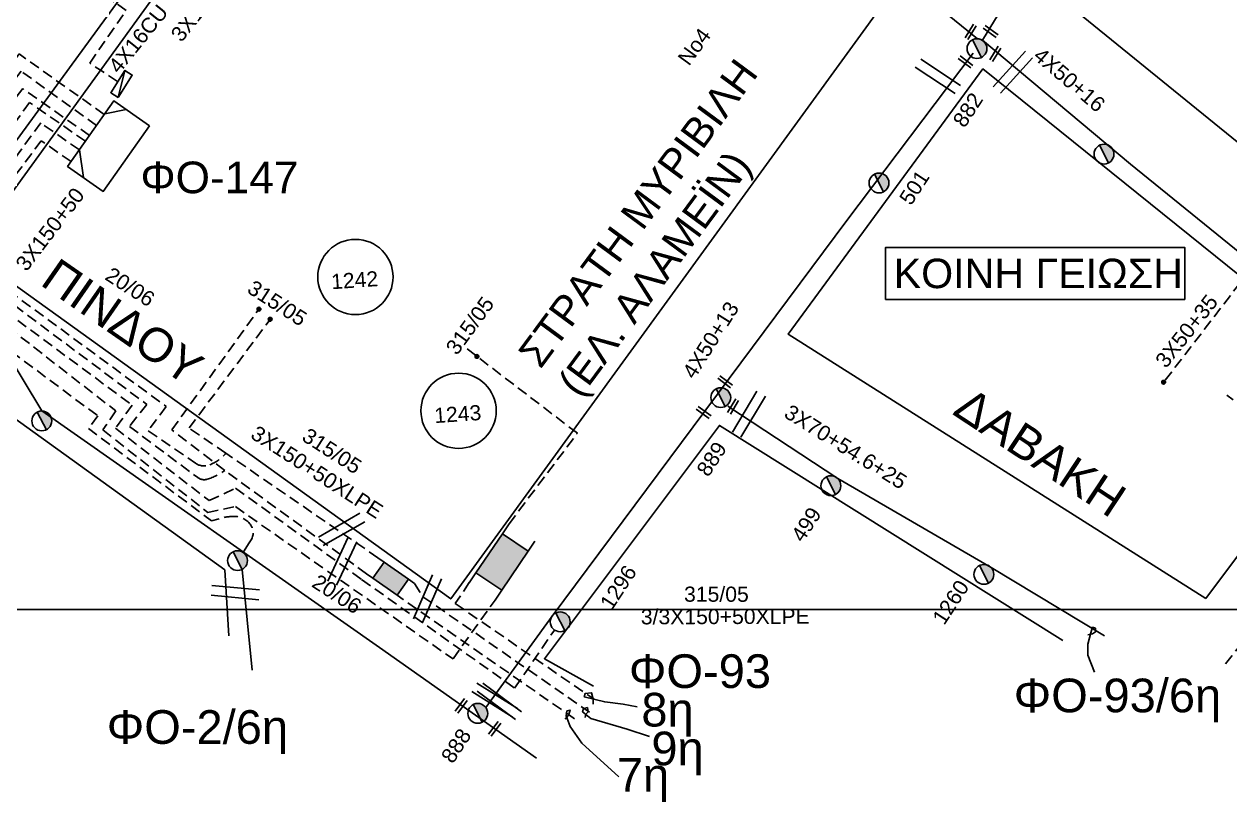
# Model space of a CAD drawing. Header units: millimetres. Extents: x 2999 to 5218, y 1863 to 2903.
# Drawn here: x 4047.4 to 4190.6, y 1864.9 to 1957.3 of the extents above; entities that cross this region are included whole.
import ezdxf

# ---------------------------------------------------------------- set-up
doc = ezdxf.new("R2010")
doc.units = ezdxf.units.MM
doc.header["$LTSCALE"] = 0.5
doc.linetypes.add('DASHED', pattern=[19.05, 12.7, -6.35])
for name, color, linetype in [('Link Box 4 Διευθύνσεων', 7, 'Continuous'), ('Άγνωστα', 7, 'Continuous'), ('Γυμνά εναέρια ΧΤ (3Φ)   4x50AL', 7, 'Continuous'), ('Γυμνά εναέρια ΧΤ και ΦΟΠ (3Φ)   4x50+16AL', 7, 'Continuous'), ('Επιγραφές - Σχήματα', 7, 'Continuous'), ('Μηχανική τομή', 7, 'Continuous'), ('Στύλος ΦΜ', 7, 'Continuous'), ('Στύλος ΦΜ @ 1', 7, 'Continuous'), ('Συνδέσεις', 7, 'Continuous'), ('Τομή', 7, 'Continuous'), ('Υποσταθμοί', 7, 'Continuous'), ('Υπόβαθρο ΔΕΗ', 7, 'Continuous'), ('Υπόγεια καλώδια Παροχών ΧΤ   4x16CU', 7, 'DASHED')]:
    doc.layers.add(name, color=color, linetype=linetype)
doc.styles.add('arial', font='ARIAL.TTF')
doc.styles.get("Standard").update_dxf_attribs({"font": 'ARIAL.TTF'})
doc.linetypes.add('SYN_LINE', pattern='A,0.5,-0.0001,["/\\/\\/\\/",Standard,S=0.1,R=0,X=0,Y=-0.05],-0.25', length=0.7501)

# ---------------------------------------------------------------- blocks, each defined once
blk = doc.blocks.new('ΜΗΧΑΝΙΚΗ ΤΟΜΗ')
at = {"layer": 'Μηχανική τομή', "ltscale": 40}
for p, q in [((-1.89, 0.78), (1.89, 0.78)), ((1.89, 0), (-1.89, 0))]:
    blk.add_line(p, q, dxfattribs=at)
blk = doc.blocks.new('ΤΟΜΗ')
at = {"layer": 'Τομή', "ltscale": 40}
for p, q in [((-5.68, 0), (5.68, 0)), ((5.68, -2.33), (-5.68, -2.33))]:
    blk.add_line(p, q, dxfattribs=at)
blk = doc.blocks.new('ΥΠΑΡΧΩΝ ΤΣΙΜΕΝΤΕΝΙΟΣ ΣΤΥΛΟΣ')
at = {"layer": 'Στύλος ΦΜ'}
blk.add_hatch(color=7, dxfattribs=at).paths.add_polyline_path([(-1.29, -2.28, 0.574793), (2.62, 0, 0.268822), (1.3, 2.27)])
at = {"layer": 'Στύλος ΦΜ', "color": 7}
blk.add_line((-1.29, -2.28), (1.3, 2.27), dxfattribs=at)
blk.add_circle((0, 0), 2.62, dxfattribs=at)
at = {"layer": 'Στύλος ΦΜ', "flags": 4}
for tag, p in [('ΑΡΙΘΜΟΣ', (-4.68, 8.05)), ('ΤΥΠΟΣ', (-4.91, 3.03))]:
    blk.add_attdef(tag, p, '', height=4, dxfattribs=at)
blk = doc.blocks.new('LINK BOX 4 ΑΝΑΧΩΡΗΣΕΩΝ')
at = {"layer": 'Link Box 4 Διευθύνσεων', "ltscale": 40}
blk.add_hatch(color=256, dxfattribs=at).paths.add_polyline_path([(-3.54, 0), (-3.54, -4.67), (3.54, -4.67), (3.54, 0)])
for p, q in [((-3.54, 0), (-5.33, 0)), ((5.33, 0), (3.54, 0)), ((-3.54, -4.67), (-5.33, -4.67)), ((5.33, -4.67), (3.54, -4.67))]:
    blk.add_line(p, q, dxfattribs=at)
blk.add_lwpolyline([(-3.54, -4.67), (-3.54, 0), (3.54, 0), (3.54, -4.67)], close=True, dxfattribs=at)
blk = doc.blocks.new('_ΣΥΝΔΕΣΗ')
at = {"layer": 'Συνδέσεις', "linetype": 'SYN_LINE', "ltscale": 40}
blk.add_hatch(color=256, dxfattribs=at).paths.add_polyline_path([(0.5, -0.01, 1), (-0.5, -0.01, 1)])
at = {"layer": 'Συνδέσεις'}
blk.add_circle((0, -0.01), 0.5, dxfattribs=at)
blk = doc.blocks.new('ΠΡΟΒΛΕΠΟΜΕΝΟΣ ΥΠΟΣΤΑΘΜΟΣ ΣΕ ΚΛΕΙΣΤΟ ΧΩΡΟ')
at = {"layer": 'Υποσταθμοί', "ltscale": 40}
blk.add_line((-9.52, -3.13), (9.52, 3.13), dxfattribs=at)
blk.add_lwpolyline([(-9.52, -3.13), (-9.52, 3.13), (9.52, 3.13), (9.52, -3.13)], close=True, dxfattribs=at)
at = {"layer": 'Υποσταθμοί', "linetype": 'SYN_LINE', "ltscale": 40, "flags": 1}
for tag, p in [('ΜΕΤΑΣΧΗΜΑΤΙΣΜΟΣ', (11.6, 2.32)), ('ΙΣΧΥΣ', (11.57, -0.79)), ('ΑΡΙΘΜΟΣ', (11.71, -3.81))]:
    blk.add_attdef(tag, p, '', height=2, dxfattribs=at)

msp = doc.modelspace()

# ---------------------------------------------------------------- linework, layer by layer
at = {"layer": 'Άγνωστα', "color": 2, "linetype": 'SYN_LINE', "ltscale": 20}
msp.add_lwpolyline([(4094.59, 2007.82), (4060.19, 1962.32), (4037.16, 1930.82)], dxfattribs=at)
at = {"layer": 'Άγνωστα', "color": 27, "ltscale": 40}
for points in [[(4218.13, 1908.77), (4178.8, 1940.7), (4161.2, 1955.42)], [(4108.23, 1870.08), (4089.57, 1883.27), (4049.49, 1911.36), (4038.35, 1929.79)]]:
    msp.add_lwpolyline(points, dxfattribs=at)
at = {"layer": 'Άγνωστα', "color": 27, "linetype": 'DASHED', "ltscale": 0.2}
for points in [[(4056.89, 1946.6), (4046.78, 1953.8), (4030.25, 1931.17), (4030.39, 1929.97, 0.384095), (4035.4, 1925.58, -0.226892), (4036.82, 1924.92), (4041.27, 1921.84), (4056.13, 1910.78), (4055.01, 1909.27), (4069.65, 1898.29), (4070.54, 1898.56, -0.075443), (4072.39, 1898.83, -0.255462), (4074.32, 1897.77, -0.350901), (4074.09, 1895.7), (4073.22, 1894.26)], [(4193.4, 1927.92), (4192.33, 1928.61, 0.718485), (4191.73, 1928.14, -0.149495), (4191.81, 1926.59), (4182.72, 1914.77)]]:
    msp.add_lwpolyline(points, format="xyb", dxfattribs=at)
at = {"layer": 'Άγνωστα', "color": 6, "ltscale": 40}
msp.add_lwpolyline([(4102.21, 1876.11), (4110.1, 1886.99), (4145.11, 1933.99), (4160.08, 1953.88)], dxfattribs=at)
at = {"layer": 'Άγνωστα', "color": 62, "linetype": 'DASHED', "ltscale": 0.2}
for points in [[(4055.96, 1945.28), (4047.01, 1951.75), (4032.16, 1931.67, 0.280197), (4031.98, 1929.77, 0.258442), (4036.38, 1926.7, -0.147343), (4040.62, 1924.93, 0.02977), (4043.99, 1922.48), (4058.29, 1911.36), (4056.72, 1909.11), (4069.2, 1899.3), (4072.47, 1899.99), (4098.32, 1881.89), (4103.31, 1888.89)], [(4053.94, 1942.4), (4049.35, 1945.59), (4040.57, 1933.62, 0.46758), (4041.72, 1928.98, -0.093739), (4043.68, 1927.51, -0.224244), (4044, 1926.48, 0.315145), (4044.74, 1925.03), (4061.95, 1912.15), (4059.89, 1909.52), (4068, 1903.44, 0.240663), (4069.13, 1903.25, 0.081278), (4071.21, 1904.29, 1.934211)]]:
    msp.add_lwpolyline(points, format="xyb", dxfattribs=at)
at = {"layer": 'Άγνωστα', "color": 6, "linetype": 'DASHED', "ltscale": 0.2}
msp.add_lwpolyline([(4055.14, 1944.11), (4047.21, 1949.68), (4033.9, 1932.01), (4033.9, 1931.14, 0.329987), (4036.32, 1927.87, 0.156316), (4039.32, 1927.91), (4046.62, 1922.13), (4060.21, 1912.05), (4058.22, 1909.32), (4069.36, 1900.71), (4072.5, 1902.19), (4087.47, 1891.33), (4105.64, 1878.43), (4110.38, 1885.33)], format="xyb", dxfattribs=at)
at = {"layer": 'Άγνωστα', "color": 2, "linetype": 'DASHED', "ltscale": 0.2}
for points in [[(4054.66, 1943.43), (4048.03, 1948.02), (4037.65, 1933.81), (4037.63, 1931.58)], [(4199.96, 1902.96), (4201.7, 1904.75), (4190.23, 1913.24)]]:
    msp.add_lwpolyline(points, dxfattribs=at)
at = {"layer": 'Άγνωστα', "color": 30, "linetype": 'DASHED', "ltscale": 0.2}
msp.add_lwpolyline([(4052.95, 1941), (4049.42, 1943.48), (4041.71, 1933.19, 0.331452), (4041.71, 1931.96, 0.062639), (4044, 1929.56, 0.028743), (4045.5, 1928.48, -0.39256), (4045.93, 1926.83), (4045.59, 1925.64), (4064.24, 1911.9), (4062.12, 1909.02), (4067.75, 1905.14, 0.252865), (4069.42, 1904.96, 0.115811), (4071.34, 1906.33, -0.652578)], format="xyb", dxfattribs=at)
at = {"layer": 'Άγνωστα', "color": 62, "linetype": 'DASHED', "ltscale": 0.2}
for points in [[(4088.06, 1892.01), (4071.21, 1904.29), (4064.93, 1909.11), (4075.26, 1923.45)], [(4104.97, 1897.94), (4113.09, 1908.72), (4099.99, 1918.74)], [(4204.75, 1893.51), (4201.53, 1895.73), (4189.92, 1881.13)], [(4100.25, 1890.96), (4098.59, 1888.47), (4115.08, 1877.09)]]:
    msp.add_lwpolyline(points, dxfattribs=at)
at = {"layer": 'Άγνωστα', "color": 30, "linetype": 'DASHED', "ltscale": 0.2}
msp.add_lwpolyline([(4089.4, 1893.92), (4071.34, 1906.33), (4066.98, 1909.34), (4076.6, 1922.25)], dxfattribs=at)
at = {"layer": 'Άγνωστα', "color": 133, "linetype": 'SYN_LINE', "ltscale": 20}
msp.add_lwpolyline([(4130.95, 1911.94), (4144.01, 1903.34), (4162.22, 1892.75), (4175.68, 1884.64)], dxfattribs=at)
at = {"layer": 'Άγνωστα', "color": 30, "ltscale": 40}
msp.add_lwpolyline([(4073.27, 1892.54), (4074.47, 1880.57)], dxfattribs=at)
at = {"layer": 'Άγνωστα', "color": 154, "linetype": 'DASHED', "ltscale": 0.2}
msp.add_lwpolyline([(4093.76, 1890.85), (4094.75, 1889.28), (4114.54, 1875.55)], dxfattribs=at)
at = {"layer": 'Άγνωστα', "color": 5, "linetype": 'DASHED', "ltscale": 0.2}
msp.add_lwpolyline([(4112.76, 1874.78), (4092.41, 1888.94)], dxfattribs=at)
at = {"layer": 'Άγνωστα'}
for centre in [(4086.73, 1927.29), (4098.98, 1911.38)]:
    msp.add_circle(centre, 4.47, dxfattribs=at)
at = {"layer": 'Γυμνά εναέρια ΧΤ (3Φ)   4x50AL', "color": 30, "ltscale": 40}
msp.add_lwpolyline([(4160.61, 1955.61), (4096.6, 2007.64)], dxfattribs=at)
at = {"layer": 'Γυμνά εναέρια ΧΤ και ΦΟΠ (3Φ)   4x50+16AL', "color": 30, "ltscale": 40}
msp.add_lwpolyline([(4161.2, 1955.42), (4166.11, 1963.5), (4187.42, 1991.3)], dxfattribs=at)
at = {"layer": 'Επιγραφές - Σχήματα', "ltscale": 20}
for p, q in [((4056.95, 1946.69), (4059.51, 1947.2)), ((4054.45, 1939.1), (4053.94, 1942.41))]:
    msp.add_line(p, q, dxfattribs=at)
at = {"layer": 'Επιγραφές - Σχήματα'}
msp.add_lwpolyline([(3017.22, 2889.47), (5045.69, 2889.47), (5045.69, 1887.75), (3017.22, 1887.75)], close=True, dxfattribs=at)
at = {"layer": 'Επιγραφές - Σχήματα', "ltscale": 20}
msp.add_lwpolyline([(4062.26, 1945.27), (4058.04, 1948.23), (4052.55, 1940.43), (4056.78, 1937.46)], close=True, dxfattribs=at)
at = {"layer": 'Επιγραφές - Σχήματα', "color": 190}
msp.add_lwpolyline([(4149.7, 1924.63), (4185.22, 1924.63), (4185.22, 1930.81), (4149.7, 1930.81)], close=True, dxfattribs=at)
at = {"layer": 'Επιγραφές - Σχήματα', "ltscale": 0.2}
for points in [[(4174.51, 1880.33), (4173.73, 1882.32), (4173.73, 1883.66), (4174.06, 1884.99), (4174.29, 1885.65), (4174.62, 1885.54), (4174.62, 1885.1), (4174.29, 1884.88), (4173.73, 1884.77)], [(4120.18, 1876.2), (4118.51, 1876.5), (4116.35, 1876.79), (4113.9, 1877.38), (4114, 1877.77), (4114.78, 1877.87), (4114.98, 1877.09), (4114.98, 1876.5)], [(4121.65, 1872.67), (4119, 1873.55), (4119, 1873.55), (4114.68, 1874.83), (4113.7, 1875.61), (4113.8, 1876.01), (4114.29, 1876.1), (4114.39, 1875.61), (4114.1, 1875.32), (4114, 1874.93)], [(4118.02, 1867.86), (4113.6, 1871.89), (4112.23, 1873.85), (4111.74, 1875.12), (4111.84, 1875.71), (4112.23, 1875.81), (4112.03, 1875.22), (4111.64, 1874.73)]]:
    msp.add_lwpolyline(points, dxfattribs=at)
at = {"layer": 'Υπόβαθρο ΔΕΗ'}
for points in [[(4150.39, 1961.14), (4098.05, 1889.02), (4040.94, 1930.14), (4040.79, 1930.22), (4095.7, 2006.1), (4150.39, 1961.14)], [(4168.33, 1962.18), (4188.22, 1989.62), (4236.23, 1953.61), (4214.58, 1924.59), (4168.33, 1962.18)], [(4187.75, 1889.06), (4138.11, 1920.5), (4161.26, 1952.02), (4207.17, 1915.01), (4187.75, 1889.06)], [(4006.45, 1884.16), (4033.21, 1919.84), (4071.23, 1892.48), (4071.71, 1884.63)], [(4115, 1878.64), (4109.17, 1881.92), (4129.97, 1909.64), (4170.76, 1884.07)]]:
    msp.add_lwpolyline(points, dxfattribs=at)
at = {"layer": 'Υπόγεια καλώδια Παροχών ΧΤ   4x16CU', "color": 2, "ltscale": 0.2}
msp.add_lwpolyline([(4058.48, 1950.53), (4055.17, 1952.71), (4059.49, 1958.96), (4058.08, 1959.98, -1.324138), (4059.84, 1961.2)], format="xyb", dxfattribs=at)

# ---------------------------------------------------------------- block references
at = {"layer": 'Link Box 4 Διευθύνσεων'}
for p, xscale, yscale, zscale, rotation in [((4105.67, 1892.38), 0.7909839475833049, 0.7909839475833049, 0.7909839475833049, 235.943375297924), ((4091.58, 1892.38), 0.5, 0.5, 0.5, 324.7952284813055)]:
    msp.add_blockref('LINK BOX 4 ΑΝΑΧΩΡΗΣΕΩΝ', p, dxfattribs=dict(at, xscale=xscale, yscale=yscale, zscale=zscale, rotation=rotation))
at = {"layer": 'Μηχανική τομή', "xscale": 0.4999999999999994, "yscale": 0.4999999999999994, "zscale": 0.4999999999999994}
for p, rotation in [((4159.97, 1956.32), 58.8348111286886), ((4162.06, 1956.3), 323.4536695641671), ((4159.08, 1952.69), 323.4536695641671), ((4162.9, 1953.69), 58.8348111286886), ((4130.52, 1914.68), 323.4536695641671), ((4127.97, 1911.03), 323.4536695641671), ((4131.75, 1911.79), 58.8348111286886), ((4099.45, 1876.2), 53.45366956416709), ((4103.43, 1873.48), 53.45366956416709)]:
    msp.add_blockref('ΜΗΧΑΝΙΚΗ ΤΟΜΗ', p, dxfattribs=dict(at, rotation=rotation))
at = {"layer": 'Στύλος ΦΜ @ 1', "ltscale": 40}
ref = msp.add_blockref('ΥΠΑΡΧΩΝ ΤΣΙΜΕΝΤΕΝΙΟΣ ΣΤΥΛΟΣ', (4160.55, 1954.43), dxfattribs=dict(at, xscale=0.4499999999998184, yscale=0.4499999999998184, zscale=0.4499999999998184, rotation=56.80099436645325))
ref.add_attrib('ΤΥΠΟΣ', '882', (4159.07, 1944.9), dxfattribs={"layer": 'Στύλος ΦΜ', "height": 1.8, "rotation": 56.801, "flags": 4})
at = {"layer": 'Στύλος ΦΜ @ 1', "ltscale": 40, "xscale": 0.4499999999998184, "yscale": 0.4499999999998184, "zscale": 0.4499999999998184, "rotation": 56.80099436645325}
for p in [(4175.64, 1941.89), (4049.48, 1910.18), (4072.73, 1893.58)]:
    msp.add_blockref('ΥΠΑΡΧΩΝ ΤΣΙΜΕΝΤΕΝΙΟΣ ΣΤΥΛΟΣ', p, dxfattribs=at)
at = {"layer": 'Στύλος ΦΜ @ 1', "ltscale": 40}
ref = msp.add_blockref('ΥΠΑΡΧΩΝ ΤΣΙΜΕΝΤΕΝΙΟΣ ΣΤΥΛΟΣ', (4148.92, 1938.46), dxfattribs=dict(at, xscale=0.4499999999998184, yscale=0.4499999999998184, zscale=0.4499999999998184, rotation=56.80099436645325))
ref.add_attrib('ΤΥΠΟΣ', '501', (4152.71, 1935.68), dxfattribs={"layer": 'Στύλος ΦΜ', "height": 1.8, "rotation": 56.801, "flags": 4})
ref = msp.add_blockref('ΥΠΑΡΧΩΝ ΤΣΙΜΕΝΤΕΝΙΟΣ ΣΤΥΛΟΣ', (4130.12, 1912.95), dxfattribs=dict(at, xscale=0.4499999999998184, yscale=0.4499999999998184, zscale=0.4499999999998184, rotation=56.80099436645325))
ref.add_attrib('ΤΥΠΟΣ', '889', (4128.64, 1903.41), dxfattribs={"layer": 'Στύλος ΦΜ', "height": 1.8, "rotation": 56.801, "flags": 4})
ref = msp.add_blockref('ΥΠΑΡΧΩΝ ΤΣΙΜΕΝΤΕΝΙΟΣ ΣΤΥΛΟΣ', (4143.2, 1902.48), dxfattribs=dict(at, xscale=0.4499999999998184, yscale=0.4499999999998184, zscale=0.4499999999998184, rotation=56.80099436645325))
ref.add_attrib('ΤΥΠΟΣ', '499', (4139.87, 1895.63), dxfattribs={"layer": 'Στύλος ΦΜ', "height": 1.8, "rotation": 56.801, "flags": 4})
ref = msp.add_blockref('ΥΠΑΡΧΩΝ ΤΣΙΜΕΝΤΕΝΙΟΣ ΣΤΥΛΟΣ', (4161.37, 1891.94), dxfattribs=dict(at, xscale=0.4499999999998184, yscale=0.4499999999998184, zscale=0.4499999999998184, rotation=56.80099436645325))
ref.add_attrib('ΤΥΠΟΣ', '1260', (4156.65, 1885.8), dxfattribs={"layer": 'Στύλος ΦΜ', "height": 1.8, "rotation": 56.801, "flags": 4})
ref = msp.add_blockref('ΥΠΑΡΧΩΝ ΤΣΙΜΕΝΤΕΝΙΟΣ ΣΤΥΛΟΣ', (4111.05, 1886.3), dxfattribs=dict(at, xscale=0.4499999999998184, yscale=0.4499999999998184, zscale=0.4499999999998184, rotation=56.80099436645325))
ref.add_attrib('ΤΥΠΟΣ', '1296', (4117.17, 1887.57), dxfattribs={"layer": 'Στύλος ΦΜ', "height": 1.8, "rotation": 56.801, "flags": 4})
ref = msp.add_blockref('ΥΠΑΡΧΩΝ ΤΣΙΜΕΝΤΕΝΙΟΣ ΣΤΥΛΟΣ', (4101.26, 1875.42), dxfattribs=dict(at, xscale=0.4499999999998184, yscale=0.4499999999998184, zscale=0.4499999999998184, rotation=56.80099436645325))
ref.add_attrib('ΤΥΠΟΣ', '888', (4098.29, 1869.33), dxfattribs={"layer": 'Στύλος ΦΜ', "height": 1.8, "rotation": 56.801, "flags": 4})
at = {"layer": 'Συνδέσεις', "xscale": 0.4500000000002728, "yscale": 0.4500000000002728, "zscale": 0.4500000000002728}
for p in [(4075.27, 1923.46), (4076.6, 1922.26), (4101.16, 1917.85), (4182.72, 1914.78)]:
    msp.add_blockref('_ΣΥΝΔΕΣΗ', p, dxfattribs=at)
at = {"layer": 'Τομή'}
for p, xscale, yscale, zscale, rotation in [((4164.39, 1952.01), 0.4999999999999998, 0.4999999999999998, 0.4999999999999998, 47.83811727129147), ((4155.59, 1950.65), 0.4999999999999996, 0.4999999999999996, 0.4999999999999996, 146.4944025659106), ((4132.96, 1911.28), 0.4999999999999999, 0.4999999999999999, 0.4999999999999999, 59.18132121237839), ((4084.79, 1897.79), 0.4999999999999999, 0.4999999999999999, 0.4999999999999999, 29.79325459289785), ((4084.64, 1893.71), 0.4999999999999998, 0.4999999999999998, 0.4999999999999998, 64.99621942683967), ((4094.75, 1889.28), 0.4999999999999998, 0.4999999999999998, 0.4999999999999998, 66.53098172836725), ((4072.52, 1890.36), 0.4999999999999998, 0.4999999999999998, 0.4999999999999998, 354.5966581567086), ((4103.56, 1877.5), 0.4999999999999998, 0.4999999999999998, 0.4999999999999998, 327.7055149281333), ((4103.46, 1876.37), 0.4999999999999996, 0.4999999999999996, 0.4999999999999996, 143.4371077495627)]:
    msp.add_blockref('ΤΟΜΗ', p, dxfattribs=dict(at, xscale=xscale, yscale=yscale, zscale=zscale, rotation=rotation))
at = {"layer": 'Υποσταθμοί', "xscale": 0.1645192369649039, "yscale": 0.1645192369649039, "zscale": 0.1645192369649039, "rotation": 57.68870514467042}
msp.add_blockref('ΠΡΟΒΛΕΠΟΜΕΝΟΣ ΥΠΟΣΤΑΘΜΟΣ ΣΕ ΚΛΕΙΣΤΟ ΧΩΡΟ', (4058.95, 1950.23), dxfattribs=at)

# ---------------------------------------------------------------- texts
at = {"ltscale": 40, "insert": (4061.19, 1941), "char_height": 3.756, "width": 8.3623, "attachment_point": 1, "style": 'arial'}
msp.add_mtext('ΦO-147', dxfattribs=at)
at = {"layer": 'Άγνωστα', "ltscale": 40, "char_height": 1.8, "width": 17.1868, "attachment_point": 1, "style": 'arial'}
for s, insert, rotation in [('3X150+50', (4064.66, 1956.21), 51.5253), ('Νο4', (4124.89, 1953.33), 53.9392), ('4X50+16', (4168.28, 1954.71), 319.35), ('3X150+50', (4046.23, 1928.93), 52.5887), ('20/06', (4057.83, 1928.58), 327.1226), ('1242', (4083.78, 1927.62), 3.9372), ('315/05', (4074.71, 1927.03), 327.1226), ('315/05', (4097.33, 1918.94), 53.9392), ('3X50+35', (4181.59, 1917.45), 51.6602), ('4X50+13', (4125.45, 1915.99), 57.8069), ('1243', (4096.03, 1911.71), 3.9372), ('3X70+54.6+25', (4138.45, 1912.25), 327.9469), ('3X150+50XLPE', (4075.12, 1909.74), 327.1226), ('315/05', (4081.21, 1909.46), 327.1226), ('20/06', (4082.38, 1892.07), 327.1226), ('315/05', (4125.76, 1890.49), 359.923), ('3/3X150+50XLPE', (4120.62, 1887.8), 0.2111)]:
    msp.add_mtext(s, dxfattribs=dict(at, insert=insert, rotation=rotation))
at = {"layer": 'Επιγραφές - Σχήματα', "attachment_point": 1}
for s, insert, char_height, width, rotation in [('ΣΤΡΑΤΗ ΜΥΡΙΒΙΛΗ\\P(ΕΛ. ΑΛΑΜΕΪΝ)', (4105.88, 1918.32), 3.5, 51.0311, 53.5508), ('ΠΙΝΔΟΥ', (4051.43, 1929.72), 4, 15.1545, 325.2046), ('ΔΑΒΑΚΗ', (4159.72, 1914.38), 4, 15.1545, 326.5586)]:
    msp.add_mtext(s, dxfattribs=dict(at, insert=insert, char_height=char_height, width=width, rotation=rotation))
at = {"layer": 'Επιγραφές - Σχήματα', "color": 190, "insert": (4150.66, 1929.46), "char_height": 3.5, "width": 35.1311, "attachment_point": 1}
msp.add_mtext('KOINH ΓΕΙΩΣΗ', dxfattribs=at)
at = {"layer": 'Επιγραφές - Σχήματα', "char_height": 4, "width": 15.1545, "attachment_point": 1}
for s, insert in [('ΦΟ-93', (4119.21, 1882.44)), ('ΦΟ-93/6η', (4164.91, 1879.55)), ('8η', (4120.69, 1877.86)), ('ΦΟ-2/6η', (4057.19, 1875.8)), ('9η', (4121.88, 1873.25)), ('7η', (4117.78, 1870.1))]:
    msp.add_mtext(s, dxfattribs=dict(at, insert=insert))
at = {"layer": 'Υπόγεια καλώδια Παροχών ΧΤ   4x16CU', "ltscale": 0.2, "insert": (4057.24, 1952.47), "char_height": 1.8, "width": 17.1868, "attachment_point": 1, "rotation": 51.0271, "style": 'arial'}
msp.add_mtext('4X16CU', dxfattribs=at)

doc.saveas('drawing.dxf')
